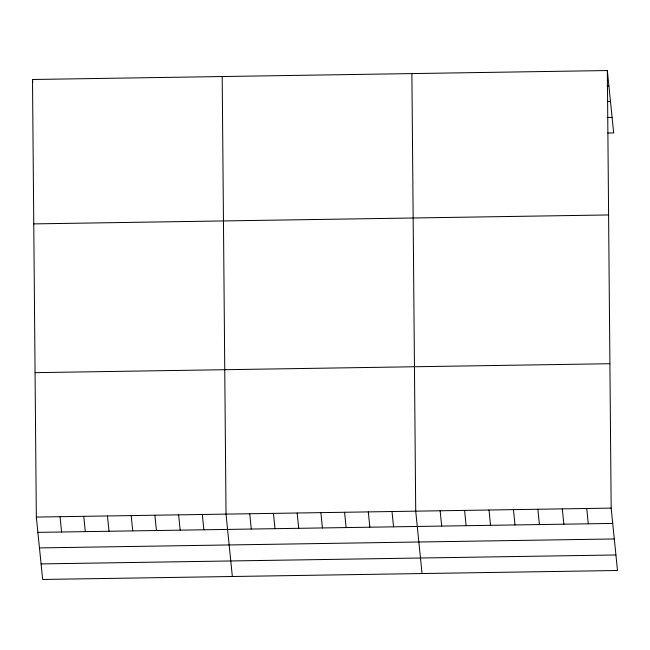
<?xml version="1.0" encoding="UTF-8"?>
<svg xmlns="http://www.w3.org/2000/svg" width="650" height="650" viewBox="0 0 650 650"><rect width="100%" height="100%" fill="white"/><g stroke="black" fill="none" stroke-linecap="round" stroke-linejoin="round"><path stroke-width="0.97" d="M607.336 70.541L611.163 508.113L617.5 570.505L42.664 579.459L36.327 517.067L32.5 79.495L607.336 70.541L613.673 132.933L607.815 133.031M606.938 85.873L608.887 85.849M607.539 101.433L610.472 101.384M607.214 117.471L612.097 117.398M33.759 223.893L608.603 214.947M35.059 372.661L609.903 363.716M36.327 517.067L611.163 508.113M37.879 532.366L612.714 523.421M39.455 547.909L614.299 538.956M41.088 563.916L615.924 554.97M586.731 508.495L588.283 523.803M562.299 508.877L563.859 524.176M537.867 509.259L539.427 524.558M513.443 509.641L514.995 524.94M489.011 510.014L490.563 525.322M464.579 510.396L466.131 525.704M440.148 510.778L441.699 526.077M422.053 573.552L415.716 511.16L411.889 73.588M392.007 511.526L393.559 526.833M368.29 511.899L369.85 527.199M344.581 512.265L346.133 527.564M320.873 512.639L322.424 527.938M297.156 513.004L298.716 528.304M273.447 513.37L274.999 528.678M249.73 513.744L251.29 529.043M232.359 576.501L226.021 514.109L222.194 76.538M202.312 514.483L203.864 529.783M178.596 514.849L180.156 530.148M154.887 515.222L156.439 530.522M131.17 515.588L132.73 530.887M107.461 515.954L109.013 531.261M83.752 516.327L85.304 531.627M32.5 79.495L32.792 82.363M60.036 516.693L61.596 532.001"/></g></svg>
